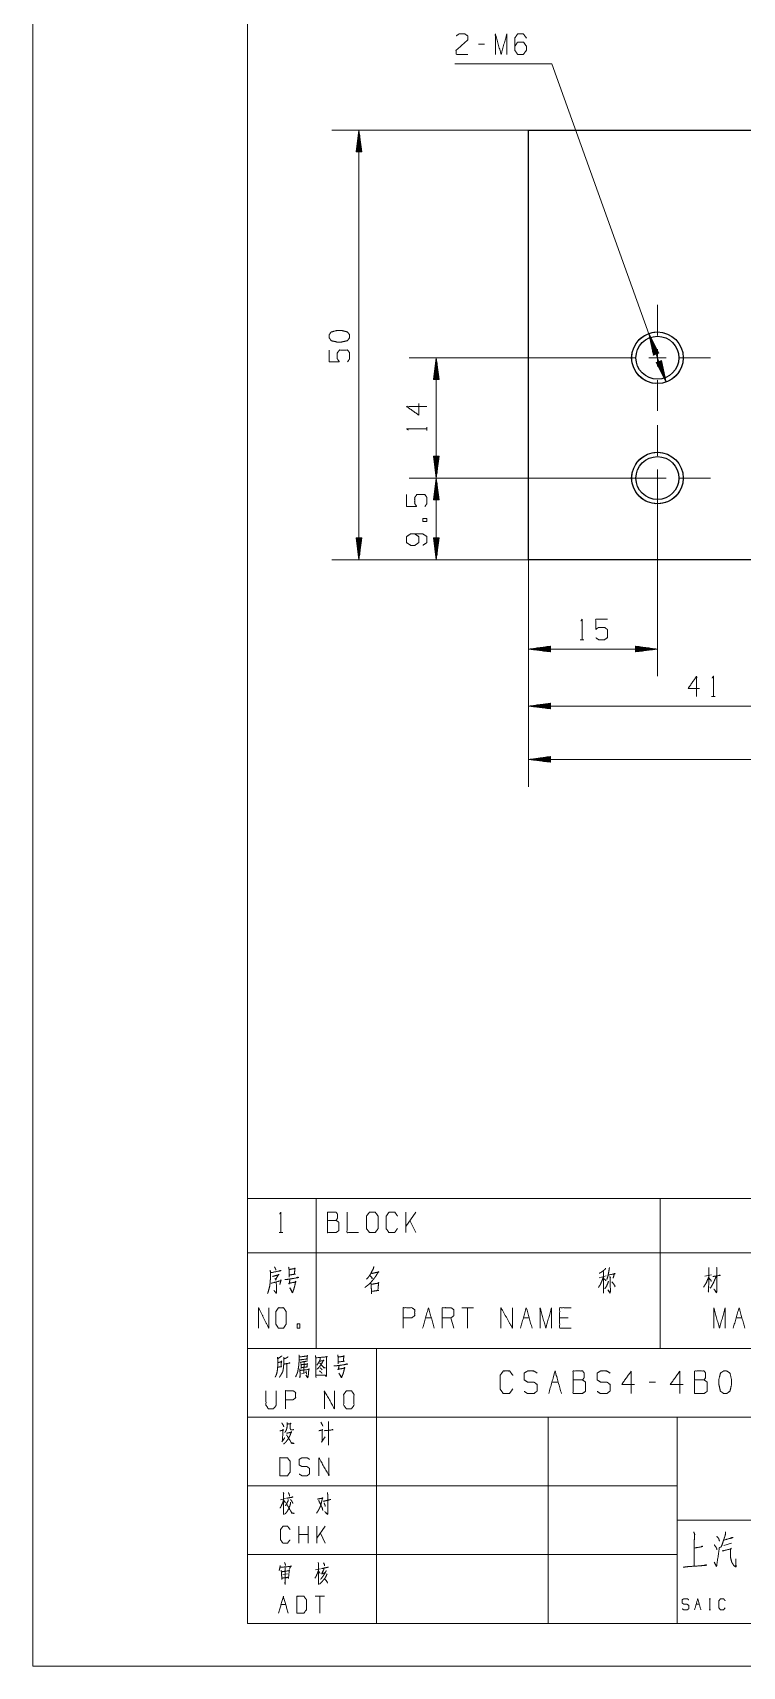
# Model space of a CAD drawing. Header units: millimetres. Extents: x 0 to 210, y 0 to 297.
# Drawn here: x 0 to 82.6, y 0 to 190.1 of the extents above; entities that cross this region are included whole.
import ezdxf

# ---------------------------------------------------------------- set-up
doc = ezdxf.new("R2010")
doc.units = ezdxf.units.MM
doc.layers.add('1', color=7, linetype='Continuous', true_color=0xffffff)

msp = doc.modelspace()

# ---------------------------------------------------------------- linework, layer by layer
at = {"layer": '1', "color": 132, "linetype": 'Continuous', "lineweight": 18}
for p, q in [((0, 297), (0, 0)), ((25, 292), (25, 5)), ((25, 37), (25, 5)), ((25, 37), (205, 37)), ((40, 37), (40, 5)), ((25, 29), (205, 29)), ((60, 29), (60, 5)), ((75, 29), (75, 5)), ((25, 21), (75, 21)), ((75, 17), (184, 17)), ((25, 13), (75, 13)), ((25, 5), (205, 5)), ((25, 5), (205, 5)), ((0, 0), (210, 0))]:
    msp.add_line(p, q, dxfattribs=at)
at = {"layer": '1', "color": 95, "linetype": 'Continuous', "lineweight": 18}
for p, q in [((52.57, 188.8), (51.89, 188.8)), ((45.88, 143.81), (45.88, 144.23)), ((63.72, 119.48), (64.14, 119.48)), ((78.99, 112.85), (79.42, 112.85)), ((25, 54.46), (33, 54.46)), ((25, 54.46), (25, 48.11)), ((33, 54.46), (33, 48.11)), ((33, 54.46), (73, 54.46)), ((73, 54.46), (73, 48.11)), ((73, 54.46), (103, 54.46)), ((44.57, 52.85), (43.41, 51.2)), ((43.41, 50.48), (43.41, 52.85)), ((44.57, 50.48), (43.9, 51.9)), ((28.67, 50.48), (29.09, 50.48)), ((25, 48.11), (33, 48.11)), ((25, 48.11), (25, 37)), ((33, 48.11), (33, 37)), ((33, 48.11), (73, 48.11)), ((73, 48.11), (73, 37)), ((73, 48.11), (103, 48.11)), ((65.91, 45.23), (66.73, 45.45)), ((78.21, 45.4), (79.01, 45.55)), ((45.72, 40.56), (46.39, 40.56)), ((49, 39.36), (48.67, 40.56)), ((51.28, 41.74), (49.94, 41.74)), ((50.61, 41.74), (50.61, 39.36)), ((57.1, 40.56), (57.77, 40.56)), ((62.33, 40.56), (61.32, 40.56)), ((81.86, 40.56), (82.53, 40.56)), ((25, 37), (33, 37)), ((33, 37), (73, 37)), ((73, 37), (103, 37)), ((31.58, 35.44), (31.57, 34.13)), ((31.29, 34.04), (31.83, 34.2)), ((60.42, 33.08), (61.16, 33.08)), ((72.48, 33.08), (71.74, 33.08)), ((29.41, 19.54), (28.85, 19.39)), ((29.22, 19.29), (29.42, 19.02)), ((30.96, 14.33), (30.96, 16.3)), ((32.07, 15.33), (30.96, 15.33)), ((32.07, 14.33), (32.07, 16.3)), ((34.05, 16.3), (33.08, 14.93)), ((33.08, 14.33), (33.08, 16.3)), ((34.05, 14.33), (33.49, 15.51)), ((80.43, 14.08), (81.33, 14.32)), ((29.11, 10.67), (29.64, 10.75)), ((33.49, 11.35), (32.92, 11.23)), ((33.28, 11.06), (33.47, 10.81)), ((33.97, 8.15), (32.86, 8.15)), ((33.41, 8.15), (33.41, 6.19)), ((78.7, 7.87), (78.89, 7.87)), ((78.8, 7.87), (78.8, 6.56)), ((28.89, 7.18), (29.45, 7.18)), ((77.2, 7.22), (77.57, 7.22)), ((78.7, 6.56), (78.89, 6.56))]:
    msp.add_line(p, q, dxfattribs=at)
at = {"layer": '1', "color": 13, "linetype": 'Continuous', "lineweight": 18}
for p, q in [((60.43, 186.51), (49.11, 186.51)), ((73.71, 149.46), (60.43, 186.51)), ((57.7, 178.79), (34.8, 178.79)), ((37.97, 178.79), (37.64, 176.25)), ((38.31, 176.25), (37.97, 178.79)), ((37.97, 178.79), (37.97, 128.79)), ((37.74, 176.25), (37.74, 177.05)), ((37.79, 176.25), (37.79, 177.44)), ((37.84, 176.25), (37.84, 177.82)), ((37.9, 176.25), (37.9, 178.21)), ((37.95, 176.25), (37.95, 178.6)), ((38, 176.25), (38, 178.6)), ((38.05, 176.25), (38.05, 178.21)), ((38.1, 176.25), (38.1, 177.82)), ((38.15, 176.25), (38.15, 177.44)), ((38.2, 176.25), (38.2, 177.05)), ((37.64, 176.25), (37.64, 176.28)), ((37.64, 176.25), (37.64, 176.28)), ((37.64, 176.25), (38.31, 176.25)), ((37.69, 176.25), (37.69, 176.67)), ((38.25, 176.25), (38.25, 176.67)), ((38.3, 176.25), (38.3, 176.28)), ((38.3, 176.25), (38.3, 176.28)), ((72.86, 152.83), (71.69, 155.11)), ((71.69, 155.11), (72.23, 152.61)), ((72.52, 152.71), (71.73, 154.92)), ((72.57, 152.73), (71.78, 154.94)), ((72.47, 152.7), (71.81, 154.54)), ((72.42, 152.68), (71.89, 154.16)), ((72.61, 152.75), (71.95, 154.59)), ((72.66, 152.76), (72.13, 154.25)), ((66.52, 152.29), (43.8, 152.29)), ((46.97, 152.29), (46.64, 149.75)), ((47.31, 149.75), (46.97, 152.29)), ((46.97, 138.29), (46.97, 152.29)), ((72.38, 152.66), (71.97, 153.78)), ((72.33, 152.64), (72.06, 153.4)), ((72.28, 152.63), (72.14, 153.02)), ((72.23, 152.61), (72.22, 152.64)), ((72.23, 152.61), (72.22, 152.64)), ((72.23, 152.61), (72.86, 152.83)), ((72.71, 152.78), (72.31, 153.9)), ((72.76, 152.8), (72.49, 153.56)), ((72.81, 152.82), (72.67, 153.21)), ((72.85, 152.83), (72.84, 152.86)), ((72.85, 152.83), (72.84, 152.86)), ((46.74, 149.75), (46.74, 150.55)), ((46.79, 149.75), (46.79, 150.94)), ((46.84, 149.75), (46.84, 151.32)), ((46.9, 149.75), (46.9, 151.71)), ((46.95, 149.75), (46.95, 152.1)), ((47, 149.75), (47, 152.1)), ((47.05, 149.75), (47.05, 151.71)), ((47.1, 149.75), (47.1, 151.32)), ((47.15, 149.75), (47.15, 150.94)), ((47.2, 149.75), (47.2, 150.55)), ((73.17, 151.97), (72.54, 151.74)), ((72.54, 151.74), (72.55, 151.71)), ((72.54, 151.74), (72.55, 151.71)), ((72.54, 151.74), (73.71, 149.46)), ((72.59, 151.76), (72.73, 151.37)), ((72.64, 151.78), (72.91, 151.02)), ((72.69, 151.8), (73.09, 150.68)), ((72.73, 151.81), (73.27, 150.33)), ((72.78, 151.83), (73.44, 149.98)), ((72.83, 151.85), (73.62, 149.64)), ((72.88, 151.86), (73.67, 149.66)), ((72.93, 151.88), (73.59, 150.04)), ((72.97, 151.9), (73.5, 150.42)), ((73.02, 151.92), (73.42, 150.8)), ((73.07, 151.93), (73.34, 151.18)), ((73.12, 151.95), (73.26, 151.56)), ((73.16, 151.97), (73.18, 151.94)), ((73.16, 151.97), (73.18, 151.94)), ((73.71, 149.46), (73.17, 151.97)), ((46.64, 149.75), (46.64, 149.78)), ((46.64, 149.75), (46.64, 149.78)), ((46.64, 149.75), (47.31, 149.75)), ((46.69, 149.75), (46.69, 150.17)), ((47.25, 149.75), (47.25, 150.17)), ((47.3, 149.75), (47.3, 149.78)), ((47.3, 149.75), (47.3, 149.78)), ((46.64, 140.83), (46.64, 140.8)), ((46.64, 140.83), (46.64, 140.8)), ((46.64, 140.83), (46.97, 138.29)), ((47.31, 140.83), (46.64, 140.83)), ((46.69, 140.83), (46.69, 140.41)), ((46.74, 140.83), (46.74, 140.03)), ((46.79, 140.83), (46.79, 139.64)), ((46.84, 140.83), (46.84, 139.25)), ((46.9, 140.83), (46.9, 138.87)), ((46.95, 140.83), (46.95, 138.48)), ((46.97, 138.29), (47.31, 140.83)), ((47, 140.83), (47, 138.48)), ((47.05, 140.83), (47.05, 138.87)), ((47.1, 140.83), (47.1, 139.25)), ((47.15, 140.83), (47.15, 139.64)), ((47.2, 140.83), (47.2, 140.03)), ((47.25, 140.83), (47.25, 140.41)), ((47.3, 140.83), (47.3, 140.8)), ((47.3, 140.83), (47.3, 140.8)), ((72.7, 138.29), (43.8, 138.29)), ((72.7, 138.29), (43.8, 138.29)), ((46.97, 138.29), (46.64, 135.75)), ((46.79, 135.75), (46.79, 136.94)), ((46.84, 135.75), (46.84, 137.32)), ((46.9, 135.75), (46.9, 137.71)), ((46.95, 135.75), (46.95, 138.1)), ((47.31, 135.75), (46.97, 138.29)), ((46.97, 138.29), (46.97, 128.79)), ((47, 135.75), (47, 138.1)), ((47.05, 135.75), (47.05, 137.71)), ((47.1, 135.75), (47.1, 137.32)), ((47.15, 135.75), (47.15, 136.94)), ((72.7, 138.29), (72.7, 115.22)), ((46.64, 135.75), (46.64, 135.78)), ((46.64, 135.75), (46.64, 135.78)), ((46.64, 135.75), (47.31, 135.75)), ((46.69, 135.75), (46.69, 136.17)), ((46.74, 135.75), (46.74, 136.55)), ((47.2, 135.75), (47.2, 136.55)), ((47.25, 135.75), (47.25, 136.17)), ((47.3, 135.75), (47.3, 135.78)), ((47.3, 135.75), (47.3, 135.78)), ((37.64, 131.33), (37.64, 131.3)), ((37.64, 131.33), (37.64, 131.3)), ((37.64, 131.33), (37.97, 128.79)), ((38.31, 131.33), (37.64, 131.33)), ((37.69, 131.33), (37.69, 130.91)), ((37.74, 131.33), (37.74, 130.53)), ((37.79, 131.33), (37.79, 130.14)), ((37.84, 131.33), (37.84, 129.75)), ((37.9, 131.33), (37.9, 129.37)), ((37.95, 131.33), (37.95, 128.98)), ((37.97, 128.79), (38.31, 131.33)), ((38, 131.33), (38, 128.98)), ((38.05, 131.33), (38.05, 129.37)), ((38.1, 131.33), (38.1, 129.75)), ((38.15, 131.33), (38.15, 130.14)), ((38.2, 131.33), (38.2, 130.53)), ((38.25, 131.33), (38.25, 130.91)), ((38.3, 131.33), (38.3, 131.3)), ((38.3, 131.33), (38.3, 131.3)), ((46.64, 131.33), (46.64, 131.3)), ((46.64, 131.33), (46.64, 131.3)), ((46.64, 131.33), (46.97, 128.79)), ((47.31, 131.33), (46.64, 131.33)), ((46.69, 131.33), (46.69, 130.91)), ((46.74, 131.33), (46.74, 130.53)), ((46.79, 131.33), (46.79, 130.14)), ((46.84, 131.33), (46.84, 129.75)), ((46.9, 131.33), (46.9, 129.37)), ((46.95, 131.33), (46.95, 128.98)), ((46.97, 128.79), (47.31, 131.33)), ((47, 131.33), (47, 128.98)), ((47.05, 131.33), (47.05, 129.37)), ((47.1, 131.33), (47.1, 129.75)), ((47.15, 131.33), (47.15, 130.14)), ((47.2, 131.33), (47.2, 130.53)), ((47.25, 131.33), (47.25, 130.91)), ((47.3, 131.33), (47.3, 131.3)), ((47.3, 131.33), (47.3, 131.3)), ((57.7, 128.79), (34.8, 128.79)), ((57.7, 128.79), (43.8, 128.79)), ((57.7, 128.79), (57.7, 115.22)), ((57.7, 128.79), (57.7, 108.58)), ((57.7, 128.79), (57.7, 102.37)), ((60.24, 118.73), (57.7, 118.39)), ((57.7, 118.39), (60.24, 118.06)), ((72.7, 118.39), (57.7, 118.39)), ((60.24, 118.42), (57.89, 118.42)), ((60.24, 118.37), (57.89, 118.37)), ((60.24, 118.47), (58.28, 118.47)), ((60.24, 118.31), (58.28, 118.31)), ((60.24, 118.52), (58.66, 118.52)), ((60.24, 118.26), (58.66, 118.26)), ((60.24, 118.57), (59.05, 118.57)), ((60.24, 118.21), (59.05, 118.21)), ((60.24, 118.62), (59.43, 118.62)), ((60.24, 118.16), (59.43, 118.16)), ((60.24, 118.67), (59.82, 118.67)), ((60.24, 118.11), (59.82, 118.11)), ((60.24, 118.72), (60.21, 118.72)), ((60.24, 118.72), (60.21, 118.72)), ((60.24, 118.06), (60.21, 118.06)), ((60.24, 118.06), (60.21, 118.06)), ((60.24, 118.06), (60.24, 118.73)), ((70.16, 118.73), (70.16, 118.06)), ((72.7, 118.39), (70.16, 118.73)), ((70.16, 118.72), (70.19, 118.72)), ((70.16, 118.72), (70.19, 118.72)), ((70.16, 118.67), (70.58, 118.67)), ((70.16, 118.62), (70.96, 118.62)), ((70.16, 118.57), (71.35, 118.57)), ((70.16, 118.52), (71.73, 118.52)), ((70.16, 118.47), (72.12, 118.47)), ((70.16, 118.42), (72.51, 118.42)), ((70.16, 118.06), (72.7, 118.39)), ((70.16, 118.37), (72.51, 118.37)), ((70.16, 118.31), (72.12, 118.31)), ((70.16, 118.26), (71.73, 118.26)), ((70.16, 118.21), (71.35, 118.21)), ((70.16, 118.16), (70.96, 118.16)), ((70.16, 118.11), (70.58, 118.11)), ((70.16, 118.06), (70.19, 118.06)), ((70.16, 118.06), (70.19, 118.06)), ((60.24, 112.09), (57.7, 111.75)), ((57.7, 111.75), (60.24, 111.42)), ((98.7, 111.75), (57.7, 111.75)), ((60.24, 111.78), (57.89, 111.78)), ((60.24, 111.73), (57.89, 111.73)), ((60.24, 111.83), (58.28, 111.83)), ((60.24, 111.68), (58.28, 111.68)), ((60.24, 111.88), (58.66, 111.88)), ((60.24, 111.63), (58.66, 111.63)), ((60.24, 111.93), (59.05, 111.93)), ((60.24, 111.58), (59.05, 111.58)), ((60.24, 111.98), (59.43, 111.98)), ((60.24, 111.53), (59.43, 111.53)), ((60.24, 112.03), (59.82, 112.03)), ((60.24, 111.47), (59.82, 111.47)), ((60.24, 112.08), (60.21, 112.08)), ((60.24, 112.08), (60.21, 112.08)), ((60.24, 111.42), (60.21, 111.42)), ((60.24, 111.42), (60.21, 111.42)), ((60.24, 111.42), (60.24, 112.09)), ((60.24, 105.88), (57.7, 105.55)), ((57.7, 105.55), (60.24, 105.21)), ((122.7, 105.55), (57.7, 105.55)), ((60.24, 105.57), (57.89, 105.57)), ((60.24, 105.52), (57.89, 105.52)), ((60.24, 105.62), (58.28, 105.62)), ((60.24, 105.47), (58.28, 105.47)), ((60.24, 105.67), (58.66, 105.67)), ((60.24, 105.42), (58.66, 105.42)), ((60.24, 105.72), (59.05, 105.72)), ((60.24, 105.37), (59.05, 105.37)), ((60.24, 105.78), (59.43, 105.78)), ((60.24, 105.32), (59.43, 105.32)), ((60.24, 105.83), (59.82, 105.83)), ((60.24, 105.27), (59.82, 105.27)), ((60.24, 105.88), (60.21, 105.88)), ((60.24, 105.88), (60.21, 105.88)), ((60.24, 105.22), (60.21, 105.22)), ((60.24, 105.22), (60.21, 105.22)), ((60.24, 105.21), (60.24, 105.88))]:
    msp.add_line(p, q, dxfattribs=at)
at = {"layer": '1', "color": 30, "linetype": 'Continuous', "lineweight": 25}
for p, q in [((57.7, 178.79), (122.7, 178.79)), ((57.7, 128.79), (57.7, 178.79)), ((122.7, 128.79), (57.7, 128.79))]:
    msp.add_line(p, q, dxfattribs=at)
at = {"layer": '1', "color": 252, "linetype": 'Continuous', "lineweight": 18}
for p, q in [((72.7, 154.88), (72.7, 158.46)), ((70.11, 152.29), (66.52, 152.29)), ((71.7, 152.29), (73.7, 152.29)), ((72.7, 151.29), (72.7, 153.29)), ((75.29, 152.29), (78.87, 152.29)), ((72.7, 149.7), (72.7, 146.11)), ((72.7, 140.88), (72.7, 144.46)), ((72.7, 137.29), (72.7, 139.29)), ((70.11, 138.29), (66.52, 138.29)), ((71.7, 138.29), (73.7, 138.29)), ((75.29, 138.29), (78.87, 138.29)), ((72.7, 135.7), (72.7, 132.11))]:
    msp.add_line(p, q, dxfattribs=at)
at = {"layer": '1', "color": 30, "linetype": 'Continuous', "lineweight": 25}
for centre, radius in [((72.7, 152.29), 3), ((72.7, 152.29), 2.5), ((72.7, 138.29), 3), ((72.7, 138.29), 2.5)]:
    msp.add_circle(centre, radius, dxfattribs=at)
at = {"layer": '1', "color": 30, "linetype": 'Continuous', "lineweight": 13}
for centre in [(72.7, 152.29), (72.7, 138.29)]:
    msp.add_arc(centre, 3, 75, 345, dxfattribs=at)
at = {"layer": '1', "color": 95, "linetype": 'Continuous', "lineweight": 18}
for points, knots in [([(49.28, 189.75), (49.6, 189.97), (50.29, 189.97), (50.63, 189.75), (50.63, 189.28), (49.26, 188.07), (49.28, 187.6), (50.63, 187.6)], [0, 0, 0.069692, 0.192978, 0.265274, 0.350226, 0.674742, 0.759752, 1, 1]), ([(53.84, 187.6), (53.84, 189.97), (54.51, 187.6), (55.18, 189.97), (55.18, 187.6)], [0, 0, 0.245192, 0.5, 0.754808, 1, 1]), ([(56.11, 188.55), (56.43, 189.02), (57.12, 189.02), (57.45, 188.55), (57.45, 188.07), (57.12, 187.6), (56.43, 187.6), (56.11, 188.07), (56.11, 189.5), (56.43, 189.97), (57.12, 189.97), (57.45, 189.5)], [0, 0, 0.076963, 0.16976, 0.248072, 0.312019, 0.39033, 0.483128, 0.560091, 0.751928, 0.828891, 0.921688, 1, 1]), ([(36.88, 154.96), (36.63, 155.29), (35.93, 155.47), (35.45, 155.47), (34.73, 155.29), (34.5, 154.96), (34.5, 154.62), (34.73, 154.28), (35.45, 154.11), (35.93, 154.12), (36.63, 154.28), (36.88, 154.62), (36.88, 154.96)], [0, 0, 0.067526, 0.183971, 0.260583, 0.380943, 0.446141, 0.500306, 0.565504, 0.685864, 0.762529, 0.87831, 0.945835, 1, 1]), ([(36.65, 151.83), (36.88, 152.17), (36.88, 152.86), (36.65, 153.19), (35.7, 153.19), (35.45, 152.86), (35.45, 152.17), (35.68, 151.83), (34.5, 151.83), (34.5, 153.19)], [0, 0, 0.062228, 0.168343, 0.230571, 0.376816, 0.441265, 0.547381, 0.609609, 0.79049, 1, 1]), ([(44.93, 146.97), (44.93, 145.62), (43.5, 146.63), (45.88, 146.63)], [0, 0, 0.245869, 0.565295, 1, 1]), ([(43.7, 143.88), (43.5, 144.02), (45.88, 144.02)], [0, 0, 0.093489, 1, 1]), ([(45.65, 134.99), (45.88, 135.33), (45.88, 136.02), (45.65, 136.36), (44.7, 136.36), (44.45, 136.02), (44.45, 135.33), (44.68, 134.99), (43.5, 134.99), (43.5, 136.36)], [0, 0, 0.062228, 0.168344, 0.230572, 0.376816, 0.441265, 0.547381, 0.609609, 0.790489, 1, 1]), ([(45.88, 133.23), (45.88, 133.57), (45.4, 133.57), (45.4, 133.23), (45.88, 133.23)], [0, 0, 0.207088, 0.5, 0.707088, 1, 1]), ([(45.4, 130.46), (45.88, 130.78), (45.88, 131.47), (45.4, 131.8), (43.98, 131.8), (43.5, 131.47), (43.5, 130.78), (43.98, 130.46), (44.45, 130.44), (44.93, 130.78), (44.93, 131.47), (44.45, 131.8)], [0, 0, 0.076856, 0.169525, 0.247728, 0.439296, 0.5175, 0.610168, 0.687025, 0.750925, 0.829128, 0.921797, 1, 1]), ([(63.79, 121.66), (63.93, 121.86), (63.93, 119.48)], [0, 0, 0.093489, 1, 1]), ([(65.52, 119.71), (65.85, 119.48), (66.54, 119.48), (66.88, 119.71), (66.88, 120.66), (66.54, 120.91), (65.85, 120.91), (65.52, 120.68), (65.52, 121.86), (66.88, 121.86)], [0, 0, 0.062228, 0.168343, 0.230571, 0.376816, 0.441265, 0.547381, 0.609609, 0.79049, 1, 1]), ([(77.6, 113.8), (76.26, 113.8), (77.26, 115.22), (77.26, 112.85)], [0, 0, 0.245869, 0.565294, 1, 1]), ([(79.06, 115.02), (79.21, 115.22), (79.21, 112.85)], [0, 0, 0.093489, 1, 1]), ([(28.74, 52.65), (28.88, 52.85), (28.88, 50.48)], [0, 0, 0.093489, 1, 1]), ([(34.3, 51.9), (34.3, 52.85), (35.31, 52.85), (35.47, 52.63), (35.47, 52.15), (35.31, 51.9), (34.3, 51.9), (34.3, 50.48), (35.29, 50.48), (35.62, 50.7), (35.62, 51.68), (35.31, 51.9)], [0, 0, 0.115917, 0.238847, 0.272469, 0.330427, 0.366584, 0.489514, 0.663389, 0.784162, 0.833486, 0.952453, 1, 1]), ([(36.58, 52.85), (36.58, 50.48), (37.92, 50.48)], [0, 0, 0.638732, 1, 1]), ([(39.19, 50.48), (39.86, 50.48), (40.2, 50.95), (40.2, 52.38), (39.86, 52.85), (39.19, 52.85), (38.83, 52.38), (38.83, 50.95), (39.19, 50.48)], [0, 0, 0.102684, 0.19162, 0.409477, 0.498413, 0.601097, 0.69162, 0.909477, 1, 1]), ([(42.45, 50.95), (42.12, 50.48), (41.46, 50.48), (41.13, 50.95), (41.13, 52.38), (41.46, 52.85), (42.14, 52.85), (42.47, 52.38)], [0, 0, 0.114569, 0.243367, 0.357935, 0.638584, 0.753153, 0.885432, 1, 1]), ([(27.64, 46.1), (27.67, 45.8), (27.67, 45.4), (27.66, 45.05), (27.63, 44.58), (27.58, 44.23), (27.45, 43.73), (27.39, 43.53), (27.34, 43.4)], [0, 0, 0.110092, 0.256085, 0.383957, 0.5577, 0.686593, 0.874745, 0.95125, 1, 1]), ([(27.69, 45.8), (28.9, 46.05), (28.83, 46.08), (28.69, 46)], [0, 0, 0.844337, 0.890572, 1, 1]), ([(27.91, 45.37), (28.63, 45.58), (28.63, 45.62), (28.28, 45.02), (28.33, 44.93), (28.18, 45.15)], [0, 0, 0.399218, 0.42587, 0.794862, 0.853779, 1, 1]), ([(28.13, 46.5), (28.24, 46.3), (28.28, 46.2), (28.3, 46.1)], [0, 0, 0.518666, 0.769903, 1, 1]), ([(29.78, 46.47), (29.84, 46.18), (29.84, 45.3), (29.84, 45.53), (30.59, 45.65), (30.47, 45.65), (30.5, 46.28), (30.51, 46.38), (30.54, 46.3), (30.43, 46.28), (29.84, 46.18)], [0, 0, 0.080216, 0.309223, 0.368111, 0.567905, 0.600754, 0.764537, 0.79103, 0.812307, 0.841786, 1, 1]), ([(39.44, 45.75), (39.5, 45.73), (40.29, 45.9), (40.24, 45.95), (40.1, 45.7), (39.94, 45.43), (39.78, 45.2), (39.6, 44.98), (39.41, 44.75), (39.2, 44.52), (38.97, 44.33), (38.79, 44.2), (38.65, 44.08)], [0, 0, 0.017096, 0.254606, 0.275861, 0.359625, 0.452277, 0.532639, 0.616082, 0.702805, 0.792984, 0.881824, 0.944959, 1, 1]), ([(39.69, 46.53), (39.67, 46.35), (39.46, 45.95), (39.34, 45.7), (39.2, 45.48), (39.02, 45.23), (38.84, 45.05)], [0, 0, 0.101776, 0.363751, 0.525154, 0.678919, 0.856078, 1, 1]), ([(66.66, 46.33), (66.62, 46.22), (66.39, 46.03), (66.14, 45.85), (65.93, 45.75)], [0, 0, 0.111854, 0.433097, 0.752712, 1, 1]), ([(66.41, 45.95), (66.43, 43.98), (66.44, 43.42), (66.41, 43.53), (66.43, 43.75)], [0, 0, 0.691282, 0.883884, 0.921007, 1, 1]), ([(67.11, 46.43), (67.1, 46.3), (67.01, 45.78), (66.94, 45.43), (66.81, 45)], [0, 0, 0.086567, 0.451631, 0.696477, 1, 1]), ([(66.97, 45.53), (67.77, 45.7), (67.7, 45.73), (67.54, 45.18)], [0, 0, 0.557069, 0.608367, 1, 1]), ([(78.67, 46.4), (78.69, 46.28), (78.65, 43.55), (78.62, 43.7), (78.67, 44.18)], [0, 0, 0.03624, 0.818558, 0.862797, 1, 1]), ([(79.59, 46.43), (79.61, 46.3), (79.61, 43.67), (79.59, 43.53), (79.57, 43.48), (79.27, 43.9), (79.57, 43.53)], [0, 0, 0.031909, 0.695403, 0.733578, 0.746983, 0.878542, 1, 1]), ([(27.77, 44.58), (28.91, 44.9), (28.9, 44.98), (28.77, 44.45)], [0, 0, 0.658859, 0.701265, 1, 1]), ([(28.35, 44.73), (28.36, 43.8), (28.36, 43.53), (28.35, 43.4), (28.07, 43.75), (28.33, 43.45)], [0, 0, 0.42491, 0.551214, 0.609076, 0.815631, 1, 1]), ([(29.35, 45.02), (29.56, 45.02), (29.96, 45.08), (30.97, 45.25), (30.86, 45.28), (30.7, 45.23)], [0, 0, 0.106704, 0.321705, 0.854929, 0.913854, 1, 1]), ([(29.95, 45.08), (29.84, 44.48), (29.81, 44.58), (30.64, 44.73), (30.59, 44.83), (30.59, 44.73), (30.5, 44.3), (30.43, 44.03), (30.36, 43.8), (30.29, 43.63), (30.25, 43.5), (30.22, 43.48), (29.93, 44.05), (30.23, 43.53)], [0, 0, 0.140876, 0.165082, 0.360227, 0.385752, 0.408848, 0.509384, 0.574529, 0.629563, 0.6725, 0.703348, 0.712614, 0.860566, 1, 1]), ([(39.25, 45.48), (39.28, 45.45), (39.48, 45.23), (39.5, 45.1), (39.43, 45.28)], [0, 0, 0.066037, 0.519585, 0.712133, 1, 1]), ([(39.34, 44.58), (39.37, 44.5), (39.41, 43.88), (39.43, 43.8), (39.43, 43.35), (39.41, 43.55), (39.41, 43.63), (40.27, 43.75), (40.17, 43.75), (40.26, 44.68), (40.29, 44.63), (40.24, 44.6), (39.39, 44.45)], [0, 0, 0.018829, 0.160989, 0.178489, 0.280681, 0.326276, 0.343309, 0.542027, 0.566109, 0.777127, 0.791032, 0.804345, 1, 1]), ([(66.41, 45.33), (66.3, 45), (66.18, 44.73), (66.07, 44.45), (65.97, 44.3), (65.84, 44.1)], [0, 0, 0.25192, 0.474133, 0.691328, 0.8267, 1, 1]), ([(66.43, 45.15), (66.66, 44.95), (66.71, 44.85)], [0, 0, 0.729093, 1, 1]), ([(66.99, 44.83), (66.97, 44.7), (66.78, 44.25), (66.58, 43.95)], [0, 0, 0.129621, 0.632939, 1, 1]), ([(67.15, 45.35), (67.24, 45.23), (67.2, 45.25), (67.22, 43.92), (67.22, 43.6), (67.2, 43.42), (66.92, 43.83), (67.2, 43.48)], [0, 0, 0.051679, 0.066295, 0.513632, 0.623346, 0.682724, 0.848097, 1, 1]), ([(67.4, 44.75), (67.72, 44.35), (67.77, 44.15)], [0, 0, 0.711825, 1, 1]), ([(78.69, 45.33), (78.51, 44.95), (78.37, 44.6), (78.23, 44.38), (78.07, 44.13)], [0, 0, 0.306154, 0.584923, 0.78117, 1, 1]), ([(78.71, 45.18), (78.95, 44.88), (78.97, 44.77)], [0, 0, 0.792931, 1, 1]), ([(79.52, 45.35), (79.38, 45), (79.2, 44.6), (79.04, 44.33), (78.94, 44.13), (78.83, 44)], [0, 0, 0.247888, 0.535066, 0.743693, 0.892352, 1, 1]), ([(79.15, 45.37), (80.01, 45.5), (79.96, 45.53), (79.86, 45.48)], [0, 0, 0.832652, 0.888435, 1, 1]), ([(26.28, 39.36), (26.28, 41.74), (27.47, 39.36), (27.47, 41.74)], [0, 0, 0.32062, 0.67938, 1, 1]), ([(28.6, 39.36), (29.2, 39.36), (29.5, 39.84), (29.5, 41.26), (29.2, 41.74), (28.6, 41.74), (28.29, 41.26), (28.29, 39.84), (28.6, 39.36)], [0, 0, 0.094595, 0.183573, 0.409674, 0.498652, 0.593247, 0.683573, 0.909673, 1, 1]), ([(43.11, 39.36), (43.11, 41.74), (44.11, 41.74), (44.45, 41.51), (44.45, 40.79), (44.1, 40.56), (43.11, 40.56)], [0, 0, 0.401146, 0.571312, 0.639588, 0.762043, 0.832819, 1, 1]), ([(47.66, 39.36), (47.66, 41.74), (48.67, 41.74), (49, 41.51), (49, 40.79), (48.67, 40.56), (47.66, 40.56)], [0, 0, 0.400952, 0.571035, 0.639278, 0.761674, 0.829917, 1, 1]), ([(54.49, 39.36), (54.49, 41.74), (55.83, 39.36), (55.83, 41.74)], [0, 0, 0.317574, 0.682426, 1, 1]), ([(59.04, 39.36), (59.04, 41.74), (59.71, 39.36), (60.38, 41.74), (60.38, 39.36)], [0, 0, 0.245192, 0.5, 0.754808, 1, 1]), ([(62.66, 39.36), (61.32, 39.36), (61.32, 41.74), (62.66, 41.74)], [0, 0, 0.26539, 0.73461, 1, 1]), ([(79.25, 39.36), (79.25, 41.74), (79.92, 39.36), (80.59, 41.74), (80.59, 39.36)], [0, 0, 0.245192, 0.5, 0.754808, 1, 1]), ([(81.52, 39.36), (82.2, 41.74), (82.87, 39.36)], [0, 0, 0.5, 1, 1]), ([(30.77, 39.36), (31.07, 39.36), (31.07, 39.84), (30.77, 39.84), (30.77, 39.36)], [0, 0, 0.192791, 0.5, 0.692791, 1, 1]), ([(30.99, 36.23), (31.01, 36.03), (31.01, 35.68), (30.99, 35.35), (30.98, 35.13), (30.94, 34.84), (30.9, 34.6), (30.85, 34.33), (30.79, 34.13), (30.71, 33.93), (30.59, 33.69)], [0, 0, 0.076502, 0.212088, 0.33934, 0.424293, 0.535105, 0.630037, 0.733303, 0.813246, 0.895185, 1, 1]), ([(31.04, 36.01), (32.01, 36.12), (31.96, 36.16), (31.91, 35.77), (31.99, 35.77), (31.02, 35.66)], [0, 0, 0.391079, 0.416921, 0.577584, 0.60892, 1, 1]), ([(32.91, 36.19), (32.94, 35.9), (32.97, 33.62), (32.96, 33.87), (34.07, 33.87), (33.99, 33.89), (33.83, 33.87)], [0, 0, 0.069513, 0.617086, 0.67568, 0.942515, 0.962044, 1, 1]), ([(35.49, 36.25), (35.55, 35.99), (35.55, 35.21), (35.55, 35.41), (36.3, 35.52), (36.17, 35.52), (36.2, 36.08), (36.22, 36.16), (36.25, 36.1), (36.14, 36.08), (35.55, 35.99)], [0, 0, 0.076616, 0.29412, 0.35005, 0.563218, 0.598366, 0.753975, 0.779217, 0.799827, 0.831204, 1, 1]), ([(28.99, 36.12), (28.93, 36.08), (28.51, 35.79), (28.48, 35.97), (28.53, 35.79), (28.53, 35.21), (28.51, 34.86), (28.49, 34.62), (28.46, 34.38), (28.42, 34.15), (28.35, 33.93), (28.28, 33.78), (28.21, 33.65)], [0, 0, 0.024362, 0.186801, 0.243941, 0.302152, 0.485022, 0.597666, 0.675195, 0.753199, 0.825098, 0.898191, 0.953346, 1, 1]), ([(28.56, 34.8), (28.59, 34.82), (28.95, 34.88), (28.9, 34.86), (28.95, 35.55), (28.98, 35.46), (28.54, 35.35)], [0, 0, 0.022685, 0.239273, 0.269988, 0.676989, 0.73256, 1, 1]), ([(29.73, 36.03), (29.48, 35.86), (29.24, 35.79), (29.21, 35.97), (29.24, 35.7), (29.23, 35.44), (29.21, 35.15), (29.2, 34.91), (29.17, 34.68), (29.13, 34.44), (29.09, 34.27), (29.01, 34.13), (28.93, 33.98), (28.85, 33.85), (28.78, 33.74), (28.7, 33.65)], [0, 0, 0.09632, 0.172939, 0.229417, 0.313418, 0.396987, 0.487496, 0.564125, 0.634337, 0.711438, 0.768976, 0.817389, 0.871907, 0.920319, 0.962889, 1, 1]), ([(29.23, 35.17), (29.93, 35.3), (29.88, 35.33), (29.81, 35.28)], [0, 0, 0.834809, 0.895274, 1, 1]), ([(29.59, 35.21), (29.59, 33.58), (29.57, 33.69), (29.59, 33.87)], [0, 0, 0.849784, 0.907773, 1, 1]), ([(31.08, 34.62), (31.1, 34.42), (31.12, 33.91), (31.1, 33.58), (31.08, 33.67), (31.12, 33.89)], [0, 0, 0.147471, 0.523364, 0.768668, 0.835022, 1, 1]), ([(31.12, 34.44), (32.18, 34.55), (32.15, 34.62), (32.13, 34.51), (32.08, 34), (32.07, 33.8), (32.01, 33.58), (31.8, 33.87), (32.02, 33.65)], [0, 0, 0.374083, 0.399751, 0.438832, 0.617592, 0.687461, 0.767889, 0.891106, 1, 1]), ([(31.99, 35.57), (31.94, 35.52), (31.55, 35.46), (31.33, 35.41), (31.13, 35.37)], [0, 0, 0.072254, 0.516594, 0.766873, 1, 1]), ([(31.21, 35.26), (31.23, 35.1), (31.26, 34.66), (31.24, 34.77), (31.97, 34.84), (31.91, 34.84), (31.96, 35.24), (31.99, 35.17), (31.23, 35.1)], [0, 0, 0.056492, 0.217482, 0.258029, 0.525926, 0.548633, 0.694164, 0.720795, 1, 1]), ([(31.79, 34.33), (31.85, 34.15), (31.88, 34.02)], [0, 0, 0.579211, 1, 1]), ([(32.96, 35.9), (34.27, 36.03), (34.22, 36.1), (34.19, 35.9), (34.18, 33.91), (34.16, 33.69), (34.05, 33.87)], [0, 0, 0.328132, 0.348329, 0.398411, 0.893177, 0.948287, 1, 1]), ([(33.39, 35.55), (33.46, 35.52), (33.89, 35.59), (33.85, 35.66), (33.64, 35.24), (33.49, 35.02), (33.35, 34.84), (33.21, 34.68), (33.05, 34.57)], [0, 0, 0.033937, 0.260456, 0.302021, 0.540807, 0.679362, 0.795008, 0.902031, 1, 1]), ([(33.47, 35.88), (33.47, 35.77), (33.33, 35.44), (33.16, 35.17), (33.08, 35.06)], [0, 0, 0.119857, 0.510436, 0.853215, 1, 1]), ([(33.36, 35.3), (33.41, 35.3), (33.89, 34.73), (34.07, 34.73), (33.89, 34.77), (33.82, 34.82)], [0, 0, 0.037879, 0.645168, 0.784058, 0.927466, 1, 1]), ([(33.38, 34.38), (33.58, 34.22), (33.68, 34.11)], [0, 0, 0.637933, 1, 1]), ([(33.44, 34.75), (33.61, 34.6), (33.69, 34.49)], [0, 0, 0.630825, 1, 1]), ([(35.06, 34.97), (35.27, 34.97), (35.67, 35.02), (36.67, 35.17), (36.56, 35.19), (36.41, 35.15)], [0, 0, 0.107042, 0.322387, 0.855627, 0.91443, 1, 1]), ([(35.66, 35.02), (35.55, 34.49), (35.52, 34.57), (36.34, 34.71), (36.3, 34.8), (36.3, 34.71), (36.2, 34.33), (36.14, 34.09), (36.06, 33.89), (36, 33.74), (35.95, 33.62), (35.92, 33.6), (35.64, 34.11), (35.94, 33.65)], [0, 0, 0.136367, 0.159976, 0.371153, 0.396348, 0.418608, 0.516111, 0.579315, 0.633124, 0.675136, 0.70536, 0.714998, 0.861275, 1, 1]), ([(55.86, 32.28), (55.49, 31.75), (54.76, 31.75), (54.39, 32.28), (54.39, 33.85), (54.76, 34.37), (55.51, 34.37), (55.88, 33.85)], [0, 0, 0.114569, 0.243367, 0.357935, 0.638584, 0.753152, 0.885431, 1, 1]), ([(57.2, 32), (57.57, 31.75), (58.33, 31.75), (58.7, 32.03), (58.7, 32.8), (58.33, 33.08), (57.59, 33.08), (57.2, 33.33), (57.2, 34.13), (57.59, 34.37), (58.33, 34.37), (58.7, 34.13)], [0, 0, 0.068036, 0.184055, 0.254519, 0.372335, 0.442799, 0.555843, 0.62637, 0.748394, 0.81892, 0.931964, 1, 1]), ([(60.05, 31.75), (60.79, 34.37), (61.53, 31.75)], [0, 0, 0.5, 1, 1]), ([(62.88, 33.33), (62.88, 34.37), (63.99, 34.37), (64.17, 34.13), (64.17, 33.6), (63.99, 33.33), (62.88, 33.33), (62.88, 31.75), (63.97, 31.75), (64.34, 32), (64.34, 33.08), (63.99, 33.33)], [0, 0, 0.115917, 0.238847, 0.272469, 0.330428, 0.366584, 0.489514, 0.663389, 0.784163, 0.833486, 0.952453, 1, 1]), ([(65.69, 32), (66.06, 31.75), (66.82, 31.75), (67.19, 32.03), (67.19, 32.8), (66.82, 33.08), (66.08, 33.08), (65.69, 33.33), (65.69, 34.13), (66.08, 34.37), (66.82, 34.37), (67.19, 34.13)], [0, 0, 0.068035, 0.184055, 0.254519, 0.372335, 0.442799, 0.555844, 0.62637, 0.748394, 0.81892, 0.931965, 1, 1]), ([(70.02, 32.8), (68.54, 32.8), (69.65, 34.37), (69.65, 31.75)], [0, 0, 0.24587, 0.565295, 1, 1]), ([(75.68, 32.8), (74.19, 32.8), (75.31, 34.37), (75.31, 31.75)], [0, 0, 0.24587, 0.565295, 1, 1]), ([(77.02, 33.33), (77.02, 34.37), (78.13, 34.37), (78.31, 34.13), (78.31, 33.6), (78.13, 33.33), (77.02, 33.33), (77.02, 31.75), (78.12, 31.75), (78.49, 32), (78.49, 33.08), (78.13, 33.33)], [0, 0, 0.115917, 0.238847, 0.272469, 0.330427, 0.366584, 0.489514, 0.663389, 0.784162, 0.833486, 0.952453, 1, 1]), ([(80.77, 31.75), (81.14, 32.03), (81.33, 32.8), (81.33, 33.33), (81.14, 34.13), (80.77, 34.37), (80.4, 34.37), (80.03, 34.13), (79.83, 33.33), (79.85, 32.8), (80.03, 32.03), (80.4, 31.75), (80.77, 31.75)], [0, 0, 0.067526, 0.183972, 0.260584, 0.380943, 0.446142, 0.500306, 0.565504, 0.685864, 0.762529, 0.87831, 0.945836, 1, 1]), ([(27.15, 32.07), (27.15, 30.39), (27.43, 29.97), (28.02, 29.97), (28.34, 30.39), (28.34, 32.07)], [0, 0, 0.337151, 0.438598, 0.557781, 0.662849, 1, 1]), ([(29.41, 29.97), (29.41, 32.07), (30.3, 32.07), (30.6, 31.87), (30.6, 31.23), (30.29, 31.03), (29.41, 31.03)], [0, 0, 0.401146, 0.571312, 0.639588, 0.762043, 0.832819, 1, 1]), ([(33.94, 29.97), (33.94, 32.07), (35.12, 29.97), (35.12, 32.07)], [0, 0, 0.317574, 0.682426, 1, 1]), ([(36.5, 29.97), (37.09, 29.97), (37.39, 30.39), (37.39, 31.65), (37.09, 32.07), (36.5, 32.07), (36.19, 31.65), (36.19, 30.39), (36.5, 29.97)], [0, 0, 0.102684, 0.19162, 0.409478, 0.498413, 0.601097, 0.691619, 0.909477, 1, 1]), ([(28.76, 27.4), (29.18, 27.49), (29.12, 27.58), (29.1, 27.4), (29.08, 26.23), (29.01, 26.14), (29.33, 26.61)], [0, 0, 0.16742, 0.209471, 0.278411, 0.733408, 0.779232, 1, 1]), ([(28.99, 28.33), (29.18, 28.02), (29.21, 27.89)], [0, 0, 0.726446, 1, 1]), ([(29.54, 27.13), (30.15, 27.25), (30.1, 27.31), (29.96, 26.91), (29.88, 26.74), (29.8, 26.58), (29.68, 26.38), (29.54, 26.21), (29.4, 26.05), (29.29, 25.94), (29.19, 25.88)], [0, 0, 0.25494, 0.288366, 0.462054, 0.541624, 0.612967, 0.709672, 0.802667, 0.88873, 0.952732, 1, 1]), ([(29.6, 28.37), (29.62, 28.17), (29.62, 27.95), (29.58, 27.75), (29.54, 27.55), (29.47, 27.42), (29.41, 27.31), (29.33, 27.2)], [0, 0, 0.161539, 0.340476, 0.503497, 0.668951, 0.787641, 0.890429, 1, 1]), ([(29.52, 26.94), (29.55, 26.94), (30.13, 25.96), (30.43, 25.94), (30.13, 26.01), (30.05, 26.1)], [0, 0, 0.016601, 0.617584, 0.775731, 0.937327, 1, 1]), ([(29.63, 28.19), (30.05, 28.24), (30.02, 28.31), (29.97, 28.13), (29.97, 27.97), (29.97, 27.69), (29.99, 27.62), (30.02, 27.55), (30.08, 27.53), (30.16, 27.51), (30.27, 27.51), (30.33, 27.53), (30.38, 27.58)], [0, 0, 0.256865, 0.301249, 0.41201, 0.505691, 0.679668, 0.720916, 0.765302, 0.805444, 0.85461, 0.920841, 0.960986, 1, 1]), ([(33.3, 27.42), (33.74, 27.51), (33.7, 27.55), (33.67, 26.19), (33.61, 26.1), (34.03, 26.72)], [0, 0, 0.163599, 0.18344, 0.685806, 0.725488, 1, 1]), ([(33.53, 28.42), (33.72, 28.08), (33.75, 27.95)], [0, 0, 0.736536, 1, 1]), ([(33.94, 27.42), (34.95, 27.53), (34.89, 27.55), (34.77, 27.51)], [0, 0, 0.837054, 0.891368, 1, 1]), ([(34.42, 28.48), (34.44, 28.33), (34.44, 25.74), (34.42, 25.92), (34.44, 26.14)], [0, 0, 0.049514, 0.872927, 0.929447, 1, 1]), ([(28.77, 22.18), (29.65, 22.18), (29.96, 22.6), (29.96, 23.86), (29.65, 24.28), (28.77, 24.28), (28.77, 22.18)], [0, 0, 0.142135, 0.227161, 0.43179, 0.516816, 0.658951, 1, 1]), ([(31.02, 22.38), (31.32, 22.18), (31.93, 22.18), (32.22, 22.4), (32.22, 23.02), (31.93, 23.24), (31.33, 23.24), (31.02, 23.44), (31.02, 24.08), (31.33, 24.28), (31.93, 24.28), (32.22, 24.08)], [0, 0, 0.068036, 0.184055, 0.254519, 0.372335, 0.4428, 0.555843, 0.62637, 0.748394, 0.818921, 0.931964, 1, 1]), ([(33.3, 22.18), (33.3, 24.28), (34.48, 22.18), (34.48, 24.28)], [0, 0, 0.317574, 0.682426, 1, 1]), ([(29.2, 19.39), (29.12, 19.1), (29.01, 18.85), (28.91, 18.63), (28.79, 18.42)], [0, 0, 0.285938, 0.539663, 0.775434, 1, 1]), ([(29.16, 20.22), (29.23, 20.1), (29.2, 20.14), (29.2, 17.7), (29.17, 17.84), (29.2, 18.05)], [0, 0, 0.048142, 0.065074, 0.880813, 0.930182, 1, 1]), ([(29.99, 19.1), (30.01, 18.94), (29.92, 18.65), (29.83, 18.42), (29.73, 18.23), (29.56, 17.94), (29.45, 17.82), (29.32, 17.7)], [0, 0, 0.103477, 0.291956, 0.443856, 0.57619, 0.787107, 0.887317, 1, 1]), ([(29.73, 19.41), (29.72, 19.25), (29.57, 18.96), (29.47, 18.75), (29.41, 18.67)], [0, 0, 0.201933, 0.596285, 0.876828, 1, 1]), ([(29.54, 19.56), (30.29, 19.7), (30.23, 19.72), (30.16, 19.68)], [0, 0, 0.838753, 0.907253, 1, 1]), ([(29.76, 20.22), (29.85, 20.03), (29.88, 19.91), (29.88, 19.79)], [0, 0, 0.449923, 0.728678, 1, 1]), ([(30.01, 19.41), (30.18, 19.19), (30.23, 19.08), (30.29, 18.96)], [0, 0, 0.535198, 0.744447, 1, 1]), ([(33.13, 19.46), (33.77, 19.58), (33.73, 19.64), (33.68, 19.39), (33.62, 19.14), (33.56, 18.88), (33.45, 18.54), (33.32, 18.28), (33.3, 18.23), (33.18, 18.05), (33.04, 17.84)], [0, 0, 0.244424, 0.27277, 0.366787, 0.461904, 0.564546, 0.695473, 0.80714, 0.823505, 0.905515, 1, 1]), ([(33.27, 19.31), (33.67, 18.5), (33.74, 18.28), (33.75, 18.13)], [0, 0, 0.700219, 0.886542, 1, 1]), ([(33.8, 19.23), (33.84, 19.21), (34.69, 19.41), (34.63, 19.43), (34.57, 19.39)], [0, 0, 0.045964, 0.873306, 0.932105, 1, 1]), ([(33.9, 19.04), (34.03, 18.73), (34.05, 18.59)], [0, 0, 0.698421, 1, 1]), ([(34.3, 20.24), (34.33, 20.01), (34.33, 18.44), (34.34, 17.92), (34.33, 17.72), (34.31, 17.67), (33.99, 18.01), (34.31, 17.72)], [0, 0, 0.066217, 0.519981, 0.669306, 0.729161, 0.741826, 0.875055, 1, 1]), ([(29.6, 18.81), (29.64, 18.77), (30.16, 17.82), (30.43, 17.8), (30.17, 17.86), (30.1, 17.94)], [0, 0, 0.033496, 0.63366, 0.788434, 0.938664, 1, 1]), ([(29.94, 14.73), (29.66, 14.33), (29.12, 14.33), (28.84, 14.73), (28.84, 15.91), (29.12, 16.3), (29.67, 16.3), (29.95, 15.91)], [0, 0, 0.114569, 0.243367, 0.357935, 0.638584, 0.753152, 0.885431, 1, 1]), ([(76.92, 15.64), (77.07, 15.29), (77.02, 15.39), (76.99, 14.67), (76.99, 12.63), (76.97, 11.67)], [0, 0, 0.088892, 0.116032, 0.287979, 0.770794, 1, 1]), ([(80.63, 15.64), (80.63, 15.39), (80.38, 14.63), (80.21, 14.12), (80.04, 13.81)], [0, 0, 0.124612, 0.535976, 0.81716, 1, 1]), ([(77.02, 13.77), (77.99, 13.94), (77.92, 13.98), (77.75, 13.91)], [0, 0, 0.788942, 0.853363, 1, 1]), ([(79.31, 14.15), (79.53, 13.84), (79.58, 13.74), (79.63, 13.57)], [0, 0, 0.564234, 0.734009, 1, 1]), ([(79.31, 12.12), (79.58, 11.6), (79.92, 13.88)], [0, 0, 0.202025, 1, 1]), ([(79.6, 15.15), (79.82, 14.88), (79.87, 14.74), (79.92, 14.57)], [0, 0, 0.519919, 0.73571, 1, 1]), ([(80.24, 13.43), (81.29, 13.67), (81.24, 13.77), (81.21, 13.53), (81.19, 13.19), (81.19, 12.94), (81.21, 12.67), (81.31, 12.25), (81.38, 12.05), (81.48, 11.91), (81.58, 11.74), (81.7, 11.63), (81.85, 11.56), (81.82, 12.5), (81.8, 11.63)], [0, 0, 0.198343, 0.219429, 0.26416, 0.327897, 0.372402, 0.423463, 0.501847, 0.542308, 0.573453, 0.609975, 0.639453, 0.66927, 0.84099, 1, 1]), ([(80.46, 14.7), (81.5, 14.98), (81.33, 14.98), (81.16, 14.88)], [0, 0, 0.74542, 0.862771, 1, 1]), ([(28.78, 11.75), (28.78, 11.56), (28.72, 11.27), (28.69, 11.17)], [0, 0, 0.316024, 0.817547, 1, 1]), ([(28.78, 11.52), (30.09, 11.64), (30.06, 11.7), (29.89, 11.37)], [0, 0, 0.748922, 0.787785, 1, 1]), ([(29.3, 12.1), (29.39, 11.89), (29.42, 11.75)], [0, 0, 0.603342, 1, 1]), ([(29.36, 11.46), (29.39, 11.41), (29.38, 9.53), (29.35, 9.72), (29.38, 9.94)], [0, 0, 0.021551, 0.822258, 0.902418, 1, 1]), ([(33.22, 12.08), (33.28, 11.97), (33.27, 11.99), (33.27, 9.55), (33.25, 9.74), (33.27, 9.94)], [0, 0, 0.039885, 0.048389, 0.86771, 0.930393, 1, 1]), ([(33.6, 11.37), (34.42, 11.54), (34.37, 11.56), (34.25, 11.5)], [0, 0, 0.811184, 0.871424, 1, 1]), ([(33.85, 12.04), (33.96, 11.83), (33.97, 11.75), (33.96, 11.68)], [0, 0, 0.609648, 0.831593, 1, 1]), ([(75.68, 11.53), (76.26, 11.6), (77.68, 11.7), (78.43, 11.77), (78.36, 11.81), (78.09, 11.74)], [0, 0, 0.188616, 0.64251, 0.885467, 0.911353, 1, 1]), ([(28.91, 11.19), (28.94, 11), (29, 10.09), (28.98, 10.26), (29.71, 10.34), (29.63, 10.36), (29.46, 10.32)], [0, 0, 0.083432, 0.487207, 0.560755, 0.88655, 0.926462, 1, 1]), ([(29.71, 10.34), (29.77, 10.23), (29.86, 11.23), (29.89, 11.15), (28.97, 11)], [0, 0, 0.055629, 0.522279, 0.563365, 1, 1]), ([(33.28, 11.21), (33.15, 10.88), (33.05, 10.63), (32.96, 10.44), (32.84, 10.26)], [0, 0, 0.339095, 0.594724, 0.790666, 1, 1]), ([(34.25, 10.75), (34.2, 10.61), (34.03, 10.28), (33.85, 10.07), (33.66, 9.84), (33.5, 9.68), (33.37, 9.55)], [0, 0, 0.100504, 0.349354, 0.529552, 0.726518, 0.879827, 1, 1]), ([(34.15, 11.17), (34.13, 11.06), (33.96, 10.75), (33.94, 10.73), (33.81, 10.52), (33.66, 10.32), (33.5, 10.13)], [0, 0, 0.084867, 0.37449, 0.395072, 0.594273, 0.800096, 1, 1]), ([(33.9, 11.39), (33.88, 11.27), (33.63, 10.77), (33.6, 10.75), (34.06, 10.9)], [0, 0, 0.104847, 0.570661, 0.600717, 1, 1]), ([(33.97, 10.19), (34.26, 9.84), (34.32, 9.68), (34.23, 9.88)], [0, 0, 0.533338, 0.737997, 1, 1]), ([(30.74, 6.19), (31.56, 6.19), (31.85, 6.58), (31.85, 7.76), (31.56, 8.15), (30.74, 8.15), (30.74, 6.19)], [0, 0, 0.142135, 0.227161, 0.43179, 0.516816, 0.658951, 1, 1]), ([(75.59, 6.69), (75.78, 6.56), (76.16, 6.56), (76.34, 6.7), (76.34, 7.09), (76.16, 7.22), (75.79, 7.22), (75.59, 7.35), (75.59, 7.75), (75.79, 7.87), (76.16, 7.87), (76.34, 7.75)], [0, 0, 0.068036, 0.184054, 0.254519, 0.372335, 0.4428, 0.555843, 0.62637, 0.748393, 0.818921, 0.931964, 1, 1]), ([(80.58, 6.82), (80.39, 6.56), (80.03, 6.56), (79.85, 6.82), (79.85, 7.61), (80.03, 7.87), (80.4, 7.87), (80.59, 7.61)], [0, 0, 0.114568, 0.243367, 0.357935, 0.638584, 0.753152, 0.885432, 1, 1])]:
    msp.add_open_spline(points, degree=1, knots=knots, dxfattribs=at)
for points in [[(45.38, 39.36), (46.05, 41.74), (46.73, 39.36)], [(56.76, 39.36), (57.44, 41.74), (58.11, 39.36)], [(28.62, 6.19), (29.17, 8.15), (29.73, 6.19)], [(77.02, 6.56), (77.39, 7.87), (77.76, 6.56)]]:
    msp.add_open_spline(points, degree=1, dxfattribs=at)

doc.saveas('drawing.dxf')
